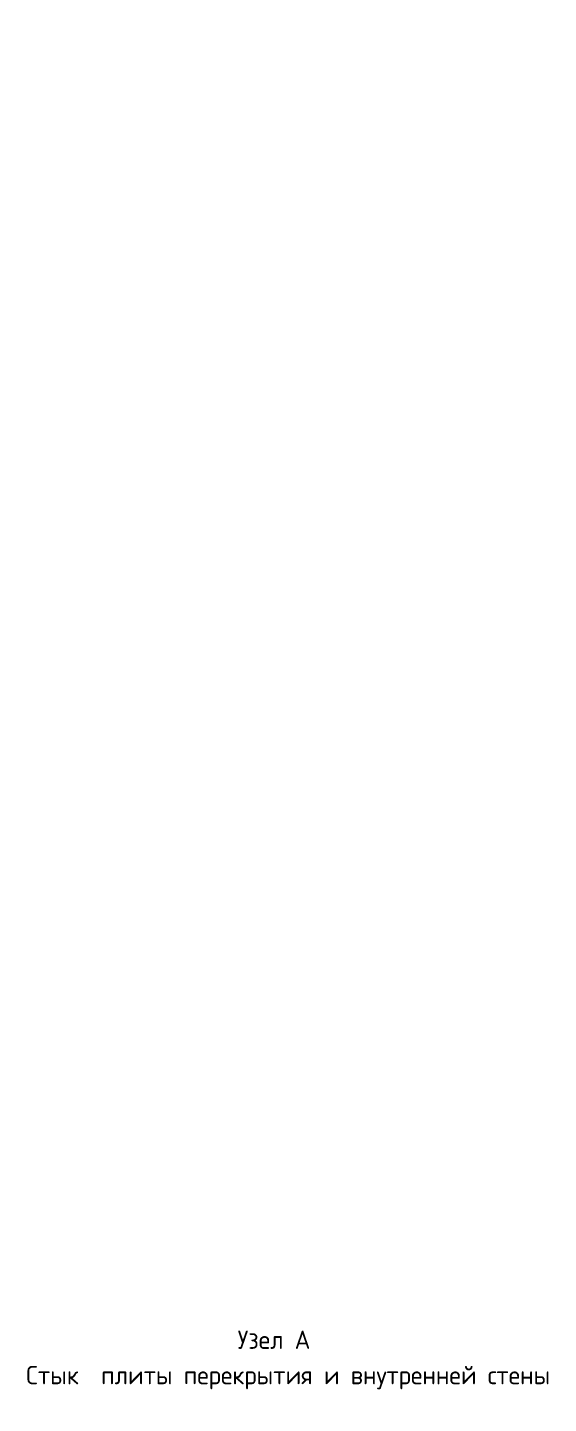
# Model space of a CAD drawing. Header units: millimetres. Extents: x 434 to 6015, y -4974 to 9674.
# Drawn here: x 434 to 1687, y 3061 to 6367 of the extents above; entities that cross this region are included whole.
import ezdxf

# ---------------------------------------------------------------- set-up
doc = ezdxf.new("R2010")
doc.units = ezdxf.units.MM
doc.linetypes.add('JIS_02_2.0', pattern=[3, 2, -1])
doc.layers.add('оси', color=1, linetype='JIS_02_2.0')
doc.styles.add('DIM-GOST', font='gosta_w.shx', dxfattribs={"width": 0.6})
doc.styles.add('GOST Common', font='GOST_Common.ttf', dxfattribs={"height": 250})
doc.dimstyles.new('M 50', dxfattribs={"dimtxt": 150, "dimasz": 40, "dimexe": 0, "dimexo": 0, "dimgap": 20, "dimtad": 1, "dimdec": 0, "dimrnd": 5, "dimdsep": 46, "dimtxsty": 'DIM-GOST', "dimblk": 'ARCHTICK', "dimcen": 2.5, "dimadec": 0, "dimazin": 0, "dimtfac": 1, "dimtdec": 0, "dimtofl": 0, "dimtmove": 2, "dimatfit": 3, "dimldrblk": 'ARCHTICK', "dimfxl": 1, "dimtolj": 1, "dimtzin": 0, "dimarcsym": 0})

# ---------------------------------------------------------------- blocks, each defined once
blk = doc.blocks.new('_ArchTick')
at = {"color": 0, "linetype": 'ByBlock', "const_width": 0.15}
blk.add_lwpolyline([(-0.5, -0.5), (0.5, 0.5)], dxfattribs=at)
blk = doc.blocks.new('*D22')
at = {"layer": 'Defpoints', "color": 0, "linetype": 'ByBlock', "ltscale": 5, "transparency": 16777216}
for p in [(719.3, 2438.7), (834.2, 2438.7), (834.8, 2277.6)]:
    blk.add_point(p, dxfattribs=at)
at = {"layer": 'оси', "color": 0, "linetype": 'ByBlock', "lineweight": -2, "ltscale": 5, "transparency": 16777216}
for p, q in [((834.2, 2438.7), (719.3, 2438.7)), ((834.8, 2277.6), (719.3, 2277.6))]:
    blk.add_line(p, q, dxfattribs=at)
at = {"layer": 'оси', "color": 0, "linetype": 'ByBlock', "lineweight": 0, "ltscale": 5, "transparency": 16777216}
blk.add_line((719.3, 2277.6), (719.3, 2438.7), dxfattribs=at)
at = {"layer": 'оси', "color": 0, "linetype": 'ByBlock', "lineweight": 0, "ltscale": 5, "transparency": 16777216, "xscale": 15, "yscale": 15, "zscale": 15}
for p, rotation in [((719.3, 2438.7), 90), ((719.3, 2277.6), 270)]:
    blk.add_blockref('_ArchTick', p, dxfattribs=dict(at, rotation=rotation))
at = {"layer": 'оси', "color": 0, "linetype": 'ByBlock', "ltscale": 5, "transparency": 16777216, "insert": (758.2, 2349.8), "char_height": 300, "width": 14647.449, "attachment_point": 5, "rotation": 90, "style": 'DIM-GOST'}
blk.add_mtext('\\A1;{\\H0.1x;160}', dxfattribs=at)

msp = doc.modelspace()

# ---------------------------------------------------------------- texts
at = {"style": 'GOST Common'}
msp.add_text('Узел А', height=44.1, dxfattribs=at).set_placement((939.3, 3192.1))
at = {"insert": (2167.8, 3151.2), "char_height": 44.1, "attachment_point": 3, "style": 'GOST Common'}
msp.add_mtext_dynamic_manual_height_columns('\\pxqc;Стык  плиты перекрытия и внутренней стены', width=2213.856, gutter_width=110.2, heights=[0], dxfattribs=at)

# ---------------------------------------------------------------- dimensions: what is measured, and where the dimension line sits
at = {"layer": 'оси', "linetype": 'ByBlock', "ltscale": 5}
dim = msp.add_linear_dim(base=(719.3, 2438.7), p1=(834.8, 2277.6), p2=(834.2, 2438.7), angle=90, text='{\\H0.1x;160}', dimstyle='M 50', override={"dimtxt": 300, "dimasz": 15, "dimlwd": 0}, dxfattribs=at)
dim.commit()
dim.dimension.update_dxf_attribs({"geometry": '*D22', "text_midpoint": (758.2, 2349.8), "dimtype": 160})

doc.saveas('drawing.dxf')
